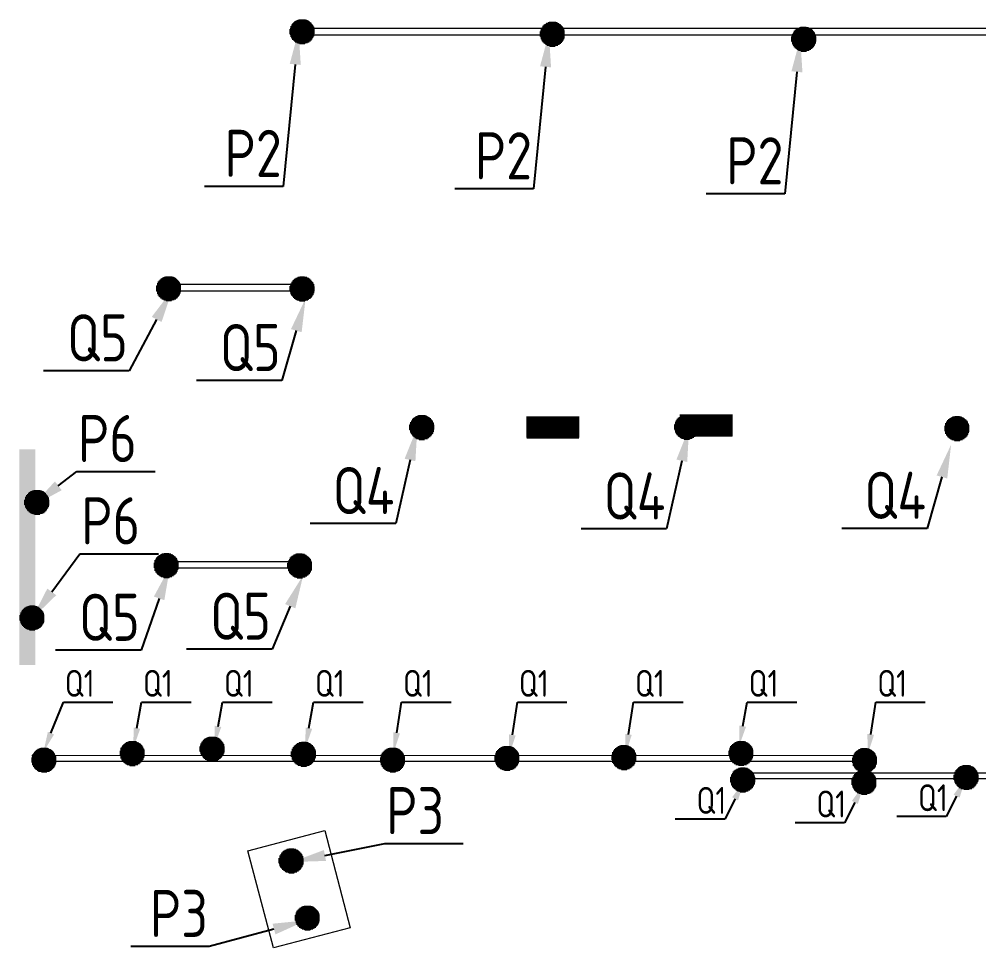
# Model space of a CAD drawing. Header units: millimetres. Extents: x -85420 to 1195317, y -69347 to 470418.
# Drawn here: x 610801 to 617927, y 463494 to 470418 of the extents above; entities that cross this region are included whole.
import ezdxf
from ezdxf import colors
from ezdxf.entities.mleader import LeaderData, LeaderLine
from ezdxf.math import Vec2, Vec3

# ---------------------------------------------------------------- set-up
doc = ezdxf.new("R2010")
doc.units = ezdxf.units.MM
doc.layers.add('A-HATCH-FACADE', color=7, linetype='Continuous')
doc.layers.add('Rigging-Truss-Insert Points', color=7, linetype='Continuous', lineweight=5)
doc.layers.add('TRUSS LIGHT', color=7, linetype='Continuous', lineweight=5)
doc.styles.get("Standard").update_dxf_attribs({"font": 'GOST.TTF'})

# ---------------------------------------------------------------- blocks, each defined once
blk = doc.blocks.new('Truss Straight Prolyte H40V-200 387x387x2000_3d')
at = {"layer": 'Rigging-Truss-Insert Points'}
for p in [(0, 0), (2000, 0)]:
    blk.add_point(p, dxfattribs=at)
blk = doc.blocks.new('Truss-46')
at = {"layer": 'TRUSS LIGHT', "color": 7, "transparency": 33554687}
blk.add_blockref('Truss Straight Prolyte H40V-200 387x387x2000_3d', (0, 0), dxfattribs=at)
at = {"layer": 'TRUSS LIGHT', "color": 0, "flags": 1}
for tag in ['Position_Name', 'Location', 'Trim', 'Length', 'Total_Hung_Weight', 'Note', 'WH', 'WH-A', 'TE', 'TE-A', 'Model_Name', 'Manufacturer', 'Length', 'Width', 'Height', 'Weight_Imperial', 'Weight_Metric', 'Truss_Color', 'User_Field_1', 'User_Field_2', 'User_Field_3', 'User_Field_4', 'User_Field_5', 'User_Field_6']:
    blk.add_attdef(tag, (-11004, -194.5), '', height=0.18, dxfattribs=at)

msp = doc.modelspace()

# ---------------------------------------------------------------- hatches: boundary and pattern name
at = {"lineweight": 9}
h = msp.add_hatch(dxfattribs=at)
h.set_pattern_fill('ANGLE', color=1)
h.set_pattern_definition([(0, (-222857.8365, -222060.155), (0, 6.985), [5.08, -1.905]), (90, (-222857.8365, -222060.155), (-6.985, 4e-16), [5.08, -1.905])])
edge = h.paths.add_edge_path()
edge.add_arc((612903.3, 470326.5), 91.6, 0, 360)
h = msp.add_hatch(dxfattribs=at)
h.set_pattern_fill('ANGLE', color=1)
h.set_pattern_definition([(0, (-220999.1304, -222078.217), (0, 6.985), [5.08, -1.905]), (90, (-220999.1304, -222078.217), (-6.985, 4e-16), [5.08, -1.905])])
edge = h.paths.add_edge_path()
edge.add_arc((614762, 470308.5), 91.6, 0, 360)
h = msp.add_hatch(dxfattribs=at)
h.set_pattern_fill('ANGLE', color=1)
h.set_pattern_definition([(0, (-219132.495, -222115.487), (0, 6.985), [5.08, -1.905]), (90, (-219132.495, -222115.487), (-6.985, 4e-16), [5.08, -1.905])])
edge = h.paths.add_edge_path()
edge.add_arc((616628.6, 470271.2), 91.6, 0, 360)
h = msp.add_hatch(dxfattribs=at)
h.set_pattern_fill('ANGLE', color=1)
h.set_pattern_definition([(0, (-223848.566, -223968.394), (0, 6.985), [5.08, -1.905]), (90, (-223848.566, -223968.394), (-6.985, 4e-16), [5.08, -1.905])])
edge = h.paths.add_edge_path()
edge.add_arc((611912.5, 468418.3), 91.6, 0, 360)
h = msp.add_hatch(dxfattribs=at)
h.set_pattern_fill('ANGLE', color=1)
h.set_pattern_definition([(0, (-222857.6226, -223970.3974), (0, 6.985), [5.08, -1.905]), (90, (-222857.6226, -223970.3974), (-6.985, 4e-16), [5.08, -1.905])])
edge = h.paths.add_edge_path()
edge.add_arc((612903.5, 468416.3), 91.6, 0, 360)
h = msp.add_hatch(dxfattribs=at)
h.set_pattern_fill('ANGLE', color=1)
h.set_pattern_definition([(0, (-221969.033, -224998.744), (0, 6.985), [5.08, -1.905]), (90, (-221969.033, -224998.744), (-6.985, 4e-16), [5.08, -1.905])])
edge = h.paths.add_edge_path()
edge.add_arc((613792.1, 467387.9), 91.6, 0, 360)
h = msp.add_hatch(dxfattribs=at)
h.set_pattern_fill('ANGLE', color=1)
h.set_pattern_definition([(0, (-220001.93, -224996.838), (0, 6.985), [5.08, -1.905]), (90, (-220001.93, -224996.838), (-6.985, 4e-16), [5.08, -1.905])])
edge = h.paths.add_edge_path()
edge.add_arc((615759.2, 467389.8), 91.6, 0, 360)
h = msp.add_hatch(dxfattribs=at)
h.set_pattern_fill('ANGLE', color=3, angle=-90)
h.set_pattern_definition([(270, (-75092.467, 1305434.23), (6.985, -1e-15), [5.08, -1.905]), (360, (-75092.467, 1305434.23), (2e-15, 6.985), [5.08, -1.905])])
h.paths.add_polyline_path([(616094.8, 467483), (616094.8, 467323), (615709.4, 467323), (615709.4, 467483)])
h = msp.add_hatch(dxfattribs=at)
h.set_pattern_fill('ANGLE', color=1)
h.set_pattern_definition([(0, (-217994.7596, -225007.137), (0, 6.985), [5.08, -1.905]), (90, (-217994.7596, -225007.137), (-6.985, 4e-16), [5.08, -1.905])])
edge = h.paths.add_edge_path()
edge.add_arc((617766.3, 467379.5), 91.6, 0, 360)
h = msp.add_hatch(dxfattribs=at)
h.set_pattern_fill('ANGLE', color=3, angle=-90)
h.set_pattern_definition([(270, (-76230.724, 1305420.039), (6.985, -1e-15), [5.08, -1.905]), (360, (-76230.724, 1305420.039), (2e-15, 6.985), [5.08, -1.905])])
h.paths.add_polyline_path([(614956.6, 467468.8), (614956.6, 467308.8), (614571.2, 467308.8), (614571.2, 467468.8)])
h = msp.add_hatch(dxfattribs=at)
h.set_pattern_fill('ANGLE', color=1)
h.set_pattern_definition([(0, (-224827.331, -225554.849), (0, 6.985), [5.08, -1.905]), (90, (-224827.331, -225554.849), (-6.985, 4e-16), [5.08, -1.905])])
edge = h.paths.add_edge_path()
edge.add_arc((610933.8, 466831.8), 91.6, 0, 360)
h = msp.add_hatch(dxfattribs=at)
h.set_pattern_fill('ANGLE', color=1)
h.set_pattern_definition([(0, (-223866.3696, -226024.1876), (0, 6.985), [5.08, -1.905]), (90, (-223866.3696, -226024.1876), (-6.985, 4e-16), [5.08, -1.905])])
edge = h.paths.add_edge_path()
edge.add_arc((611894.7, 466362.5), 91.6, 0, 360)
h = msp.add_hatch(dxfattribs=at)
h.set_pattern_fill('ANGLE', color=1)
h.set_pattern_definition([(0, (-222875.426, -226026.191), (0, 6.985), [5.08, -1.905]), (90, (-222875.426, -226026.191), (-6.985, 4e-16), [5.08, -1.905])])
edge = h.paths.add_edge_path()
edge.add_arc((612885.7, 466360.5), 91.6, 0, 360)
h = msp.add_hatch(dxfattribs=at)
h.set_pattern_fill('ANGLE', color=1)
h.set_pattern_definition([(0, (-224863.115, -226413.397), (0, 6.985), [5.08, -1.905]), (90, (-224863.115, -226413.397), (-6.985, 4e-16), [5.08, -1.905])])
edge = h.paths.add_edge_path()
edge.add_arc((610898, 465973.3), 91.6, 0, 360)
h = msp.add_hatch(dxfattribs=at)
h.set_pattern_fill('ANGLE', color=1)
h.set_pattern_definition([(0, (-224118.948, -227419.289), (0, 6.985), [5.08, -1.905]), (90, (-224118.948, -227419.289), (-6.985, 4e-16), [5.08, -1.905])])
edge = h.paths.add_edge_path()
edge.add_arc((611642.1, 464967.4), 91.6, 0, 360)
h = msp.add_hatch(dxfattribs=at)
h.set_pattern_fill('ANGLE', color=1)
h.set_pattern_definition([(0, (-223525.808, -227386.5084), (0, 6.985), [5.08, -1.905]), (90, (-223525.808, -227386.5084), (-6.985, 4e-16), [5.08, -1.905])])
edge = h.paths.add_edge_path()
edge.add_arc((612235.3, 465000.2), 91.6, 0, 360)
h = msp.add_hatch(dxfattribs=at)
h.set_pattern_fill('ANGLE', color=1)
h.set_pattern_definition([(0, (-222846.752, -227425.4036), (0, 6.985), [5.08, -1.905]), (90, (-222846.752, -227425.4036), (-6.985, 4e-16), [5.08, -1.905])])
edge = h.paths.add_edge_path()
edge.add_arc((612914.3, 464961.3), 91.6, 0, 360)
h = msp.add_hatch(dxfattribs=at)
h.set_pattern_fill('ANGLE', color=1)
h.set_pattern_definition([(0, (-219598.268, -227419.0235), (0, 6.985), [5.08, -1.905]), (90, (-219598.268, -227419.0235), (-6.985, 4e-16), [5.08, -1.905])])
edge = h.paths.add_edge_path()
edge.add_arc((616162.8, 464967.7), 91.6, 0, 360)
h = msp.add_hatch(dxfattribs=at)
h.set_pattern_fill('ANGLE', color=1)
h.set_pattern_definition([(0, (-224774.925, -227468.625), (0, 6.985), [5.08, -1.905]), (90, (-224774.925, -227468.625), (-6.985, 4e-16), [5.08, -1.905])])
edge = h.paths.add_edge_path()
edge.add_arc((610986.2, 464918), 91.6, 0, 360)
h = msp.add_hatch(dxfattribs=at)
h.set_pattern_fill('ANGLE', color=1)
h.set_pattern_definition([(0, (-222185.543, -227467.886), (0, 6.985), [5.08, -1.905]), (90, (-222185.543, -227467.886), (-6.985, 4e-16), [5.08, -1.905])])
edge = h.paths.add_edge_path()
edge.add_arc((613575.6, 464918.8), 91.6, 0, 360)
h = msp.add_hatch(dxfattribs=at)
h.set_pattern_fill('ANGLE', color=1)
h.set_pattern_definition([(0, (-221336.164, -227455.6384), (0, 6.985), [5.08, -1.905]), (90, (-221336.164, -227455.6384), (-6.985, 4e-16), [5.08, -1.905])])
edge = h.paths.add_edge_path()
edge.add_arc((614424.9, 464931), 91.6, 0, 360)
h = msp.add_hatch(dxfattribs=at)
h.set_pattern_fill('ANGLE', color=1)
h.set_pattern_definition([(0, (-220467.646, -227449.523), (0, 6.985), [5.08, -1.905]), (90, (-220467.646, -227449.523), (-6.985, 4e-16), [5.08, -1.905])])
edge = h.paths.add_edge_path()
edge.add_arc((615293.4, 464937.2), 91.6, 0, 360)
h = msp.add_hatch(dxfattribs=at)
h.set_pattern_fill('ANGLE', color=1)
h.set_pattern_definition([(0, (-218680.3776, -227471.7584), (0, 6.985), [5.08, -1.905]), (90, (-218680.3776, -227471.7584), (-6.985, 4e-16), [5.08, -1.905])])
edge = h.paths.add_edge_path()
edge.add_arc((617080.7, 464914.9), 91.6, 0, 360)
h = msp.add_hatch(dxfattribs=at)
h.set_pattern_fill('ANGLE', color=1)
h.set_pattern_definition([(0, (-219585.594, -227615.442), (0, 6.985), [5.08, -1.905]), (90, (-219585.594, -227615.442), (-6.985, 4e-16), [5.08, -1.905])])
edge = h.paths.add_edge_path()
edge.add_arc((616175.5, 464771.2), 91.6, 0, 360)
h = msp.add_hatch(dxfattribs=at)
h.set_pattern_fill('ANGLE', color=1)
h.set_pattern_definition([(0, (-218684.6834, -227633.734), (0, 6.985), [5.08, -1.905]), (90, (-218684.6834, -227633.734), (-6.985, 4e-16), [5.08, -1.905])])
edge = h.paths.add_edge_path()
edge.add_arc((617076.4, 464752.9), 91.6, 0, 360)
h = msp.add_hatch(dxfattribs=at)
h.set_pattern_fill('ANGLE', color=1)
h.set_pattern_definition([(0, (-217926.259, -227597.045), (0, 6.985), [5.08, -1.905]), (90, (-217926.259, -227597.045), (-6.985, 4e-16), [5.08, -1.905])])
edge = h.paths.add_edge_path()
edge.add_arc((617834.8, 464789.6), 91.6, 0, 360)
h = msp.add_hatch(dxfattribs=at)
h.set_pattern_fill('ANGLE', color=1)
h.set_pattern_definition([(0, (-222938.789, -228217.1094), (0, 6.985), [5.08, -1.905]), (90, (-222938.789, -228217.1094), (-6.985, 4e-16), [5.08, -1.905])])
edge = h.paths.add_edge_path()
edge.add_arc((612822.3, 464169.6), 91.6, 0, 360)
h = msp.add_hatch(dxfattribs=at)
h.set_pattern_fill('ANGLE', color=1)
h.set_pattern_definition([(0, (-222818.804, -228640.953), (0, 6.985), [5.08, -1.905]), (90, (-222818.804, -228640.953), (-6.985, 4e-16), [5.08, -1.905])])
edge = h.paths.add_edge_path()
edge.add_arc((612942.3, 463745.7), 91.6, 0, 360)
at = {"layer": 'A-HATCH-FACADE', "lineweight": 9}
h = msp.add_hatch(dxfattribs=at)
h.set_pattern_fill('ANGLE', color=30, angle=-90)
h.set_pattern_definition([(270, (-116536.114, 1300989.248), (6.985, -1e-15), [5.08, -1.905]), (360, (-116536.114, 1300989.248), (2e-15, 6.985), [5.08, -1.905])])
h.paths.add_polyline_path([(610920.1, 467223.5), (610920.1, 465623.5), (610801.4, 465623.5), (610801.4, 467223.5)])

# ---------------------------------------------------------------- linework, layer by layer
at = {"lineweight": 9, "ltscale": 100}
for p, q in [((617068.2, 464953.6), (617068.2, 464908.6)), ((616189.3, 464823.3), (617071.9, 464823.3))]:
    msp.add_line(p, q, dxfattribs=at)
at = {"color": 4, "lineweight": 9, "ltscale": 100}
msp.add_lwpolyline([(612884.9, 470351.1), (620704.9, 470351.1), (620704.9, 470300.1), (612884.9, 470300.1)], close=True, dxfattribs=at)
at = {"lineweight": 9, "ltscale": 100}
for points in [[(611897.7, 468449.9), (612908.2, 468449.9), (612908.2, 468399.9), (611897.7, 468399.9)], [(611896.6, 466391.9), (612907.1, 466391.9), (612907.1, 466341.9), (611896.6, 466341.9)], [(612499.4, 464243.6), (613070, 464393.7), (613259.8, 463672.3), (612689.2, 463522.1)]]:
    msp.add_lwpolyline(points, close=True, dxfattribs=at)
at = {"lineweight": 9}
for points in [[(610894.6, 464951.3), (610894.6, 464951.3), (617068.2, 464953.6)], [(610894.6, 464908.6), (610894.6, 464908.6), (617068.2, 464908.6)], [(622654.7, 464778.1), (616189.3, 464778.1), (616189.3, 464823.3), (622654.7, 464823.3)]]:
    msp.add_lwpolyline(points, dxfattribs=at)

# ---------------------------------------------------------------- block references
at = {"layer": 'TRUSS LIGHT', "color": 7, "lineweight": 9, "transparency": 33554687}
for p in [(613758.2, 467389.3, 1), (615758.7, 467389, 1), (617759.2, 467389.1, 1)]:
    msp.add_blockref('Truss-46', p, dxfattribs=at)

# ---------------------------------------------------------------- leaders
at = {"lineweight": 9}
ml = msp.add_multileader_mtext('Standard', dxfattribs=at)
ml.set_content('P2', color=256)
ml.set_leader_properties()
ml.build(insert=Vec2(0, 0))
ml.multileader.update_dxf_attribs({"text_left_attachment_type": 6, "text_right_attachment_type": 6, "arrow_head_size": 250})
ctx = ml.context
ctx.base_point, ctx.char_height, ctx.arrow_head_size, ctx.plane_origin = Vec3(612346.8, 469176.7, 0), 350, 250, Vec3(612876.3, 470331.3, 0)
ctx.left_attachment, ctx.right_attachment, ctx.text_align_type = 6, 6, 2
notes = []
notes.append((ctx, [(1, (1, 1, 0), (612761, 469176.7, 0), (-1, 0), 8, [(0, [(612876.3, 470331.3, 0)], 0, [])])]))
ctx.mtext.insert, ctx.mtext.alignment, ctx.mtext.flow_direction = Vec3(612751, 469596.7, 0), 3, 5
ml = msp.add_multileader_mtext('Standard', dxfattribs=at)
ml.set_content('P2', color=256)
ml.set_leader_properties()
ml.build(insert=Vec2(0, 0))
ml.multileader.update_dxf_attribs({"text_left_attachment_type": 6, "text_right_attachment_type": 6, "arrow_head_size": 250})
ctx = ml.context
ctx.base_point, ctx.char_height, ctx.arrow_head_size, ctx.plane_origin = Vec3(614205.5, 469158.6, 0), 350, 250, Vec3(614735, 470313.3, 0)
ctx.left_attachment, ctx.right_attachment, ctx.text_align_type = 6, 6, 2
notes.append((ctx, [(1, (1, 1, 0), (614619.7, 469158.6, 0), (-1, 0), 8, [(0, [(614735, 470313.3, 0)], 0, [])])]))
ctx.mtext.insert, ctx.mtext.alignment, ctx.mtext.flow_direction = Vec3(614609.7, 469578.6, 0), 3, 5
ml = msp.add_multileader_mtext('Standard', dxfattribs=at)
ml.set_content('P2', color=256)
ml.set_leader_properties()
ml.build(insert=Vec2(0, 0))
ml.multileader.update_dxf_attribs({"text_left_attachment_type": 6, "text_right_attachment_type": 6, "arrow_head_size": 250})
ctx = ml.context
ctx.base_point, ctx.char_height, ctx.arrow_head_size, ctx.plane_origin = Vec3(616072.1, 469121.4, 0), 350, 250, Vec3(616601.7, 470276, 0)
ctx.left_attachment, ctx.right_attachment, ctx.text_align_type = 6, 6, 2
notes.append((ctx, [(1, (1, 1, 0), (616486.4, 469121.4, 0), (-1, 0), 8, [(0, [(616601.7, 470276, 0)], 0, [])])]))
ctx.mtext.insert, ctx.mtext.alignment, ctx.mtext.flow_direction = Vec3(616476.4, 469541.4, 0), 3, 5
ml = msp.add_multileader_mtext('Standard', dxfattribs=at)
ml.set_content('Q5', color=256)
ml.set_leader_properties()
ml.build(insert=Vec2(0, 0))
ml.multileader.update_dxf_attribs({"text_left_attachment_type": 6, "text_right_attachment_type": 6, "arrow_head_size": 250})
ctx = ml.context
ctx.base_point, ctx.char_height, ctx.arrow_head_size, ctx.plane_origin = Vec3(611206, 467807.3, 0), 350, 250, Vec3(612841, 469140.2, 0)
ctx.left_attachment, ctx.right_attachment, ctx.text_align_type = 6, 6, 2
notes.append((ctx, [(1, (1, 1, 0), (611618.3, 467807.3, 0), (-1, 0), 8, [(0, [(611939.9, 468409.7, 0)], 0, [])])]))
ctx.mtext.insert, ctx.mtext.alignment, ctx.mtext.flow_direction = Vec3(611608.3, 468227.3, 0), 3, 5
ml = msp.add_multileader_mtext('Standard', dxfattribs=at)
ml.set_content('Q5', color=256)
ml.set_leader_properties()
ml.build(insert=Vec2(0, 0))
ml.multileader.update_dxf_attribs({"text_left_attachment_type": 6, "text_right_attachment_type": 6, "arrow_head_size": 250})
ctx = ml.context
ctx.base_point, ctx.char_height, ctx.arrow_head_size, ctx.plane_origin = Vec3(612340.6, 467735, 0), 350, 250, Vec3(613829.5, 469076.3, 0)
ctx.left_attachment, ctx.right_attachment, ctx.text_align_type = 6, 6, 2
notes.append((ctx, [(1, (1, 1, 0), (612752.8, 467735, 0), (-1, 0), 8, [(0, [(612928.4, 468345.8, 0)], 0, [])])]))
ctx.mtext.insert, ctx.mtext.alignment, ctx.mtext.flow_direction = Vec3(612742.8, 468155, 0), 3, 5
ml = msp.add_multileader_mtext('Standard', dxfattribs=at)
ml.set_content('P6', color=256)
ml.set_leader_properties()
ml.build(insert=Vec2(0, 0))
ml.multileader.update_dxf_attribs({"text_left_attachment_type": 6, "text_right_attachment_type": 6, "arrow_head_size": 250})
ctx = ml.context
ctx.base_point, ctx.char_height, ctx.arrow_head_size, ctx.plane_origin = Vec3(611236.2, 467059.4, 0), 350, 250, Vec3(613071.9, 467266.1, 0)
ctx.left_attachment, ctx.right_attachment = 6, 6
notes.append((ctx, [(0, (1, 1, 0), (611228.2, 467059.4, 0), (1, 0), 8, [(0, [(610894.6, 466799.9, 0)], 0, [])])]))
ctx.mtext.insert, ctx.mtext.flow_direction = Vec3(611238.2, 467479.4, 0), 5
ml = msp.add_multileader_mtext('Standard', dxfattribs=at)
ml.set_content('Q4', color=256)
ml.set_leader_properties()
ml.build(insert=Vec2(0, 0))
ml.multileader.update_dxf_attribs({"text_left_attachment_type": 6, "text_right_attachment_type": 6, "arrow_head_size": 250})
ctx = ml.context
ctx.base_point, ctx.char_height, ctx.arrow_head_size, ctx.plane_origin = Vec3(613160.1, 466673.3, 0), 350, 250, Vec3(615884.8, 467971.5, 0)
ctx.left_attachment, ctx.right_attachment, ctx.text_align_type = 6, 6, 2
notes.append((ctx, [(1, (1, 1, 0), (613597.7, 466673.3, 0), (-1, 0), 8, [(0, [(613758.2, 467389.3, 0)], 0, [])])]))
ctx.mtext.insert, ctx.mtext.alignment, ctx.mtext.flow_direction = Vec3(613587.7, 467093.3, 0), 3, 5
ml = msp.add_multileader_mtext('Standard', dxfattribs=at)
ml.set_content('Q4', color=256)
ml.set_leader_properties()
ml.build(insert=Vec2(0, 0))
ml.multileader.update_dxf_attribs({"text_left_attachment_type": 6, "text_right_attachment_type": 6, "arrow_head_size": 250})
ctx = ml.context
ctx.base_point, ctx.char_height, ctx.arrow_head_size, ctx.plane_origin = Vec3(615171.7, 466633.1, 0), 350, 250, Vec3(617902.8, 467965.6, 0)
ctx.left_attachment, ctx.right_attachment, ctx.text_align_type = 6, 6, 2
notes.append((ctx, [(1, (1, 1, 0), (615609.3, 466633.1, 0), (-1, 0), 8, [(0, [(615776.3, 467383.4, 0)], 0, [])])]))
ctx.mtext.insert, ctx.mtext.alignment, ctx.mtext.flow_direction = Vec3(615599.3, 467053.1, 0), 3, 5
ml = msp.add_multileader_mtext('Standard', dxfattribs=at)
ml.set_content('Q4', color=256)
ml.set_leader_properties()
ml.build(insert=Vec2(0, 0))
ml.multileader.update_dxf_attribs({"text_left_attachment_type": 6, "text_right_attachment_type": 6, "arrow_head_size": 250})
ctx = ml.context
ctx.base_point, ctx.char_height, ctx.arrow_head_size, ctx.plane_origin = Vec3(617107.5, 466637.8, 0), 350, 250, Vec3(619848.5, 467841.8, 0)
ctx.left_attachment, ctx.right_attachment, ctx.text_align_type = 6, 6, 2
notes.append((ctx, [(1, (1, 1, 0), (617545.1, 466637.8, 0), (-1, 0), 8, [(0, [(617721.9, 467259.6, 0)], 0, [])])]))
ctx.mtext.insert, ctx.mtext.alignment, ctx.mtext.flow_direction = Vec3(617535.1, 467057.8, 0), 3, 5
ml = msp.add_multileader_mtext('Standard', dxfattribs=at)
ml.set_content('P6', color=256)
ml.set_leader_properties()
ml.build(insert=Vec2(0, 0))
ml.multileader.update_dxf_attribs({"text_left_attachment_type": 6, "text_right_attachment_type": 6, "arrow_head_size": 250})
ctx = ml.context
ctx.base_point, ctx.char_height, ctx.arrow_head_size, ctx.plane_origin = Vec3(611260.3, 466448.2, 0), 350, 250, Vec3(613071.9, 466431.4, 0)
ctx.left_attachment, ctx.right_attachment = 6, 6
notes.append((ctx, [(0, (1, 1, 0), (611252.3, 466448.2, 0), (1, 0), 8, [(0, [(610894.6, 465965.2, 0)], 0, [])])]))
ctx.mtext.insert, ctx.mtext.flow_direction = Vec3(611262.3, 466868.2, 0), 5
ml = msp.add_multileader_mtext('Standard', dxfattribs=at)
ml.set_content('Q5', color=256)
ml.set_leader_properties()
ml.build(insert=Vec2(0, 0))
ml.multileader.update_dxf_attribs({"text_left_attachment_type": 6, "text_right_attachment_type": 6, "arrow_head_size": 250})
ctx = ml.context
ctx.base_point, ctx.char_height, ctx.arrow_head_size, ctx.plane_origin = Vec3(611294.5, 465732.4, 0), 350, 250, Vec3(612823.2, 467084.4, 0)
ctx.left_attachment, ctx.right_attachment, ctx.text_align_type = 6, 6, 2
notes.append((ctx, [(1, (1, 1, 0), (611706.8, 465732.4, 0), (-1, 0), 8, [(0, [(611922.1, 466353.9, 0)], 0, [])])]))
ctx.mtext.insert, ctx.mtext.alignment, ctx.mtext.flow_direction = Vec3(611696.8, 466152.4, 0), 3, 5
ml = msp.add_multileader_mtext('Standard', dxfattribs=at)
ml.set_content('Q5', color=256)
ml.set_leader_properties()
ml.build(insert=Vec2(0, 0))
ml.multileader.update_dxf_attribs({"text_left_attachment_type": 6, "text_right_attachment_type": 6, "arrow_head_size": 250})
ctx = ml.context
ctx.base_point, ctx.char_height, ctx.arrow_head_size, ctx.plane_origin = Vec3(612268.1, 465740.4, 0), 350, 250, Vec3(613811.7, 467020.5, 0)
ctx.left_attachment, ctx.right_attachment, ctx.text_align_type = 6, 6, 2
notes.append((ctx, [(1, (1, 1, 0), (612680.4, 465740.4, 0), (-1, 0), 8, [(0, [(612910.6, 466290, 0)], 0, [])])]))
ctx.mtext.insert, ctx.mtext.alignment, ctx.mtext.flow_direction = Vec3(612670.4, 466160.4, 0), 3, 5
ml = msp.add_multileader_mtext('Standard', dxfattribs=at)
ml.set_content('Q1', color=256)
ml.set_leader_properties()
ml.build(insert=Vec2(0, 0))
ml.multileader.update_dxf_attribs({"text_left_attachment_type": 6, "text_right_attachment_type": 6, "arrow_head_size": 150})
ctx = ml.context
ctx.base_point, ctx.char_height, ctx.arrow_head_size, ctx.plane_origin = Vec3(611137.7, 465347, 0), 200, 150, Vec3(612769.2, 465465.9, 0)
ctx.left_attachment, ctx.right_attachment = 6, 6
notes.append((ctx, [(0, (1, 1, 0), (611129.7, 465347, 0), (1, 0), 8, [(0, [(610981.3, 464977.6, 0)], 0, [])])]))
ctx.mtext.insert, ctx.mtext.flow_direction = Vec3(611139.7, 465587, 0), 5
ml = msp.add_multileader_mtext('Standard', dxfattribs=at)
ml.set_content('Q1', color=256)
ml.set_leader_properties()
ml.build(insert=Vec2(0, 0))
ml.multileader.update_dxf_attribs({"text_left_attachment_type": 6, "text_right_attachment_type": 6, "arrow_head_size": 150})
ctx = ml.context
ctx.base_point, ctx.char_height, ctx.arrow_head_size, ctx.plane_origin = Vec3(611718.1, 465347, 0), 200, 150, Vec3(613436.9, 465494.7, 0)
ctx.left_attachment, ctx.right_attachment = 6, 6
notes.append((ctx, [(0, (1, 1, 0), (611710.1, 465347, 0), (1, 0), 8, [(0, [(611649, 465006.4, 0)], 0, [])])]))
ctx.mtext.insert, ctx.mtext.flow_direction = Vec3(611720.1, 465587, 0), 5
ml = msp.add_multileader_mtext('Standard', dxfattribs=at)
ml.set_content('Q1', color=256)
ml.set_leader_properties()
ml.build(insert=Vec2(0, 0))
ml.multileader.update_dxf_attribs({"text_left_attachment_type": 6, "text_right_attachment_type": 6, "arrow_head_size": 150})
ctx = ml.context
ctx.base_point, ctx.char_height, ctx.arrow_head_size, ctx.plane_origin = Vec3(612319.3, 465347, 0), 200, 150, Vec3(614038.1, 465508.3, 0)
ctx.left_attachment, ctx.right_attachment = 6, 6
notes.append((ctx, [(0, (1, 1, 0), (612311.3, 465347, 0), (1, 0), 8, [(0, [(612250.3, 465020, 0)], 0, [])])]))
ctx.mtext.insert, ctx.mtext.flow_direction = Vec3(612321.3, 465587, 0), 5
ml = msp.add_multileader_mtext('Standard', dxfattribs=at)
ml.set_content('Q1', color=256)
ml.set_leader_properties()
ml.build(insert=Vec2(0, 0))
ml.multileader.update_dxf_attribs({"text_left_attachment_type": 6, "text_right_attachment_type": 6, "arrow_head_size": 150})
ctx = ml.context
ctx.base_point, ctx.char_height, ctx.arrow_head_size, ctx.plane_origin = Vec3(612995.1, 465347, 0), 200, 150, Vec3(614713.9, 465494.1, 0)
ctx.left_attachment, ctx.right_attachment = 6, 6
notes.append((ctx, [(0, (1, 1, 0), (612987.1, 465347, 0), (1, 0), 8, [(0, [(612926, 465005.8, 0)], 0, [])])]))
ctx.mtext.insert, ctx.mtext.flow_direction = Vec3(612997.1, 465587, 0), 5
ml = msp.add_multileader_mtext('Standard', dxfattribs=at)
ml.set_content('Q1', color=256)
ml.set_leader_properties()
ml.build(insert=Vec2(0, 0))
ml.multileader.update_dxf_attribs({"text_left_attachment_type": 6, "text_right_attachment_type": 6, "arrow_head_size": 150})
ctx = ml.context
ctx.base_point, ctx.char_height, ctx.arrow_head_size, ctx.plane_origin = Vec3(613649.6, 465347, 0), 200, 150, Vec3(615368.4, 465459.5, 0)
ctx.left_attachment, ctx.right_attachment = 6, 6
notes.append((ctx, [(0, (1, 1, 0), (613641.6, 465347, 0), (1, 0), 8, [(0, [(613580.5, 464971.2, 0)], 0, [])])]))
ctx.mtext.insert, ctx.mtext.flow_direction = Vec3(613651.6, 465587, 0), 5
ml = msp.add_multileader_mtext('Standard', dxfattribs=at)
ml.set_content('Q1', color=256)
ml.set_leader_properties()
ml.build(insert=Vec2(0, 0))
ml.multileader.update_dxf_attribs({"text_left_attachment_type": 6, "text_right_attachment_type": 6, "arrow_head_size": 150})
ctx = ml.context
ctx.base_point, ctx.char_height, ctx.arrow_head_size, ctx.plane_origin = Vec3(614509.5, 465347, 0), 200, 150, Vec3(616228.3, 465444.1, 0)
ctx.left_attachment, ctx.right_attachment = 6, 6
notes.append((ctx, [(0, (1, 1, 0), (614501.5, 465347, 0), (1, 0), 8, [(0, [(614440.4, 464955.8, 0)], 0, [])])]))
ctx.mtext.insert, ctx.mtext.flow_direction = Vec3(614511.5, 465587, 0), 5
ml = msp.add_multileader_mtext('Standard', dxfattribs=at)
ml.set_content('Q1', color=256)
ml.set_leader_properties()
ml.build(insert=Vec2(0, 0))
ml.multileader.update_dxf_attribs({"text_left_attachment_type": 6, "text_right_attachment_type": 6, "arrow_head_size": 150})
ctx = ml.context
ctx.base_point, ctx.char_height, ctx.arrow_head_size, ctx.plane_origin = Vec3(615371.9, 465347, 0), 200, 150, Vec3(617090.7, 465448, 0)
ctx.left_attachment, ctx.right_attachment = 6, 6
notes.append((ctx, [(0, (1, 1, 0), (615363.9, 465347, 0), (1, 0), 8, [(0, [(615302.8, 464959.7, 0)], 0, [])])]))
ctx.mtext.insert, ctx.mtext.flow_direction = Vec3(615373.9, 465587, 0), 5
ml = msp.add_multileader_mtext('Standard', dxfattribs=at)
ml.set_content('Q1', color=256)
ml.set_leader_properties()
ml.build(insert=Vec2(0, 0))
ml.multileader.update_dxf_attribs({"text_left_attachment_type": 6, "text_right_attachment_type": 6, "arrow_head_size": 150})
ctx = ml.context
ctx.base_point, ctx.char_height, ctx.arrow_head_size, ctx.plane_origin = Vec3(616216, 465347, 0), 200, 150, Vec3(617934.8, 465509.6, 0)
ctx.left_attachment, ctx.right_attachment = 6, 6
notes.append((ctx, [(0, (1, 1, 0), (616208, 465347, 0), (1, 0), 8, [(0, [(616146.9, 465021.3, 0)], 0, [])])]))
ctx.mtext.insert, ctx.mtext.flow_direction = Vec3(616218, 465587, 0), 5
ml = msp.add_multileader_mtext('Standard', dxfattribs=at)
ml.set_content('Q1', color=256)
ml.set_leader_properties()
ml.build(insert=Vec2(0, 0))
ml.multileader.update_dxf_attribs({"text_left_attachment_type": 6, "text_right_attachment_type": 6, "arrow_head_size": 150})
ctx = ml.context
ctx.base_point, ctx.char_height, ctx.arrow_head_size, ctx.plane_origin = Vec3(617170.7, 465347, 0), 200, 150, Vec3(618889.5, 465448, 0)
ctx.left_attachment, ctx.right_attachment = 6, 6
notes.append((ctx, [(0, (1, 1, 0), (617162.7, 465347, 0), (1, 0), 8, [(0, [(617101.6, 464959.7, 0)], 0, [])])]))
ctx.mtext.insert, ctx.mtext.flow_direction = Vec3(617172.7, 465587, 0), 5
ml = msp.add_multileader_mtext('Standard', dxfattribs=at)
ml.set_content('Q1', color=256)
ml.set_leader_properties()
ml.build(insert=Vec2(0, 0))
ml.multileader.update_dxf_attribs({"text_left_attachment_type": 6, "text_right_attachment_type": 6, "arrow_head_size": 150})
ctx = ml.context
ctx.base_point, ctx.char_height, ctx.arrow_head_size, ctx.plane_origin = Vec3(615828.6, 464477.8, 0), 200, 150, Vec3(617438.1, 464759, 0)
ctx.left_attachment, ctx.right_attachment = 6, 6
notes.append((ctx, [(1, (1, 1, 0), (616040.7, 464477.8, 0), (-1, 0), 8, [(0, [(616185.4, 464763.4, 0)], 0, [])])]))
ctx.mtext.insert, ctx.mtext.flow_direction = Vec3(615830.6, 464717.8, 0), 5
ml = msp.add_multileader_mtext('Standard', dxfattribs=at)
ml.set_content('Q1', color=256)
ml.set_leader_properties()
ml.build(insert=Vec2(0, 0))
ml.multileader.update_dxf_attribs({"text_left_attachment_type": 6, "text_right_attachment_type": 6, "arrow_head_size": 150})
ctx = ml.context
ctx.base_point, ctx.char_height, ctx.arrow_head_size, ctx.plane_origin = Vec3(617473.8, 464497.6, 0), 200, 150, Vec3(619083.3, 464778.9, 0)
ctx.left_attachment, ctx.right_attachment = 6, 6
notes.append((ctx, [(1, (1, 1, 0), (617685.9, 464497.6, 0), (-1, 0), 8, [(0, [(617830.6, 464783.3, 0)], 0, [])])]))
ctx.mtext.insert, ctx.mtext.flow_direction = Vec3(617475.8, 464737.6, 0), 5
ml = msp.add_multileader_mtext('Standard', dxfattribs=at)
ml.set_content('P3', color=256)
ml.set_leader_properties()
ml.build(insert=Vec2(0, 0))
ml.multileader.update_dxf_attribs({"text_left_attachment_type": 6, "text_right_attachment_type": 6, "arrow_head_size": 250})
ctx = ml.context
ctx.base_point, ctx.char_height, ctx.arrow_head_size, ctx.plane_origin = Vec3(613524.4, 464296.6, 0), 350, 250, Vec3(614606.6, 463742.6, 0)
ctx.left_attachment, ctx.right_attachment = 6, 6
notes.append((ctx, [(0, (1, 1, 0), (613516.4, 464296.6, 0), (1, 0), 8, [(0, [(612826.7, 464160.2, 0)], 0, [])])]))
ctx.mtext.insert, ctx.mtext.flow_direction = Vec3(613526.4, 464716.6, 0), 5
ml = msp.add_multileader_mtext('Standard', dxfattribs=at)
ml.set_content('Q1', color=256)
ml.set_leader_properties()
ml.build(insert=Vec2(0, 0))
ml.multileader.update_dxf_attribs({"text_left_attachment_type": 6, "text_right_attachment_type": 6, "arrow_head_size": 150})
ctx = ml.context
ctx.base_point, ctx.char_height, ctx.arrow_head_size, ctx.plane_origin = Vec3(616718.1, 464451.3, 0), 200, 150, Vec3(618327.7, 464732.6, 0)
ctx.left_attachment, ctx.right_attachment = 6, 6
notes.append((ctx, [(1, (1, 1, 0), (616930.3, 464451.3, 0), (-1, 0), 8, [(0, [(617074.9, 464736.9, 0)], 0, [])])]))
ctx.mtext.insert, ctx.mtext.flow_direction = Vec3(616720.1, 464691.3, 0), 5
ml = msp.add_multileader_mtext('Standard', dxfattribs=at)
ml.set_content('P3', color=256)
ml.set_leader_properties()
ml.build(insert=Vec2(0, 0))
ml.multileader.update_dxf_attribs({"text_left_attachment_type": 6, "text_right_attachment_type": 6, "arrow_head_size": 250})
ctx = ml.context
ctx.base_point, ctx.char_height, ctx.arrow_head_size, ctx.plane_origin = Vec3(611825.7, 463532.9, 0), 350, 250, Vec3(614714.7, 463309.8, 0)
ctx.left_attachment, ctx.right_attachment, ctx.text_align_type = 6, 6, 2
notes.append((ctx, [(1, (1, 1, 0), (612213, 463532.9, 0), (-1, 0), 8, [(0, [(612934.8, 463727.4, 0)], 0, [])])]))
ctx.mtext.insert, ctx.mtext.alignment, ctx.mtext.flow_direction = Vec3(612203, 463952.9, 0), 3, 5
for ctx, leaders in notes:
    for number, flags, end, landing, length, lines in leaders:
        leader = LeaderData()
        leader.index, (leader.has_last_leader_line, leader.has_dogleg_vector, leader.attachment_direction) = number, flags
        leader.last_leader_point, leader.dogleg_vector, leader.dogleg_length = Vec3(end), Vec3(landing), length
        for number, points, colour, breaks in lines:
            line = LeaderLine()
            line.index, line.vertices, line.color, line.breaks = number, Vec3.list(points), colors.encode_raw_color(colour), breaks
            leader.lines.append(line)
        ctx.leaders.append(leader)

doc.saveas('drawing.dxf')
